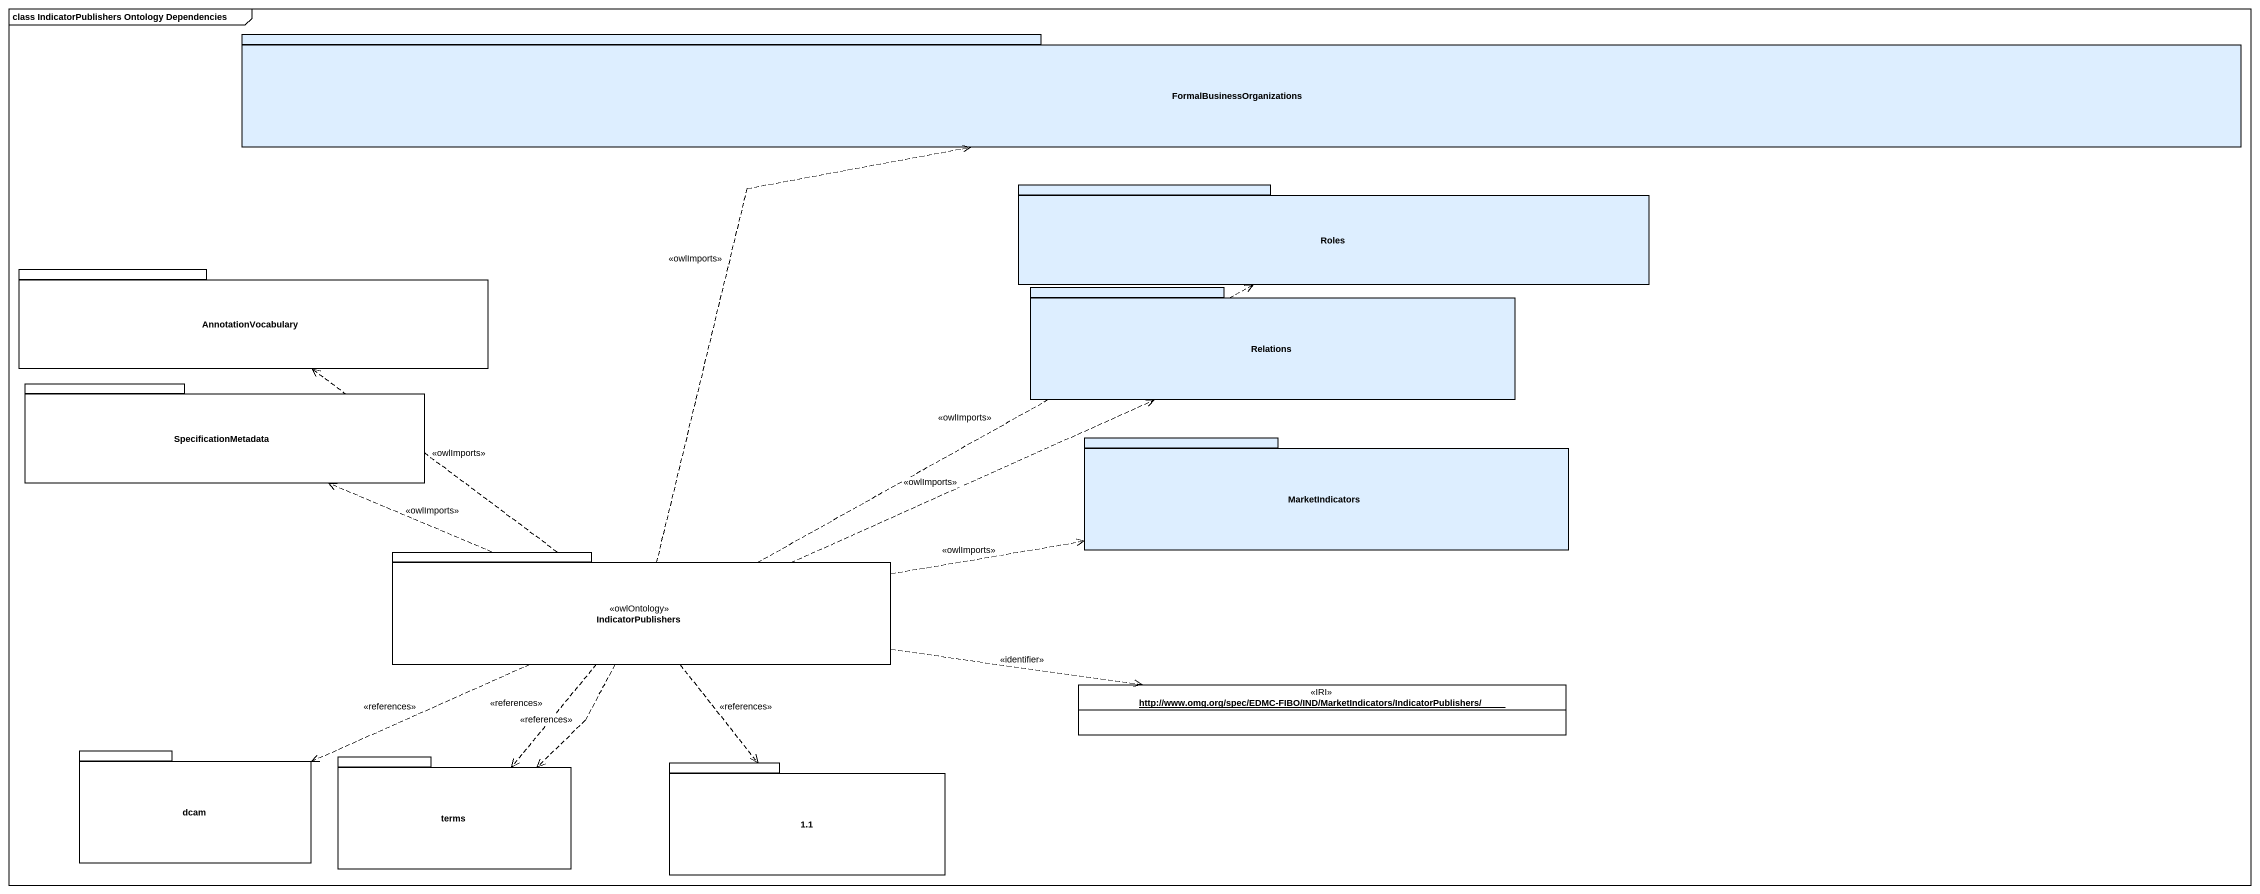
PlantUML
@startuml
mainframe class IndicatorPublishers Ontology Dependencies
hide circle
hide empty members
package FormalBusinessOrganizations #DDEEFF {
}
package Roles #DDEEFF {
}
package AnnotationVocabulary {
}
package Relations #DDEEFF {
}
package SpecificationMetadata {
}
package MarketIndicators #DDEEFF {
}
package IndicatorPublishers <<owlOntology>> {
}
object "http://www.omg.org/spec/EDMC-FIBO/IND/MarketIndicators/IndicatorPublishers/" as http_www_omg_org_spec_EDMC <<IRI>>
package dcam {
}
package terms {
}
package "1.1" as p1_1 {
}
IndicatorPublishers .up.> FormalBusinessOrganizations : <<owlImports>>
IndicatorPublishers .right.> Roles : <<owlImports>>
IndicatorPublishers .up.> AnnotationVocabulary : <<owlImports>>
IndicatorPublishers .right.> Relations : <<owlImports>>
IndicatorPublishers .left.> SpecificationMetadata : <<owlImports>>
IndicatorPublishers .right.> MarketIndicators : <<owlImports>>
IndicatorPublishers .right.> http_www_omg_org_spec_EDMC : <<identifier>>
IndicatorPublishers .left.> dcam : <<references>>
IndicatorPublishers ..> terms : <<references>>
IndicatorPublishers ..> terms : <<references>>
IndicatorPublishers ..> p1_1 : <<references>>
@enduml
